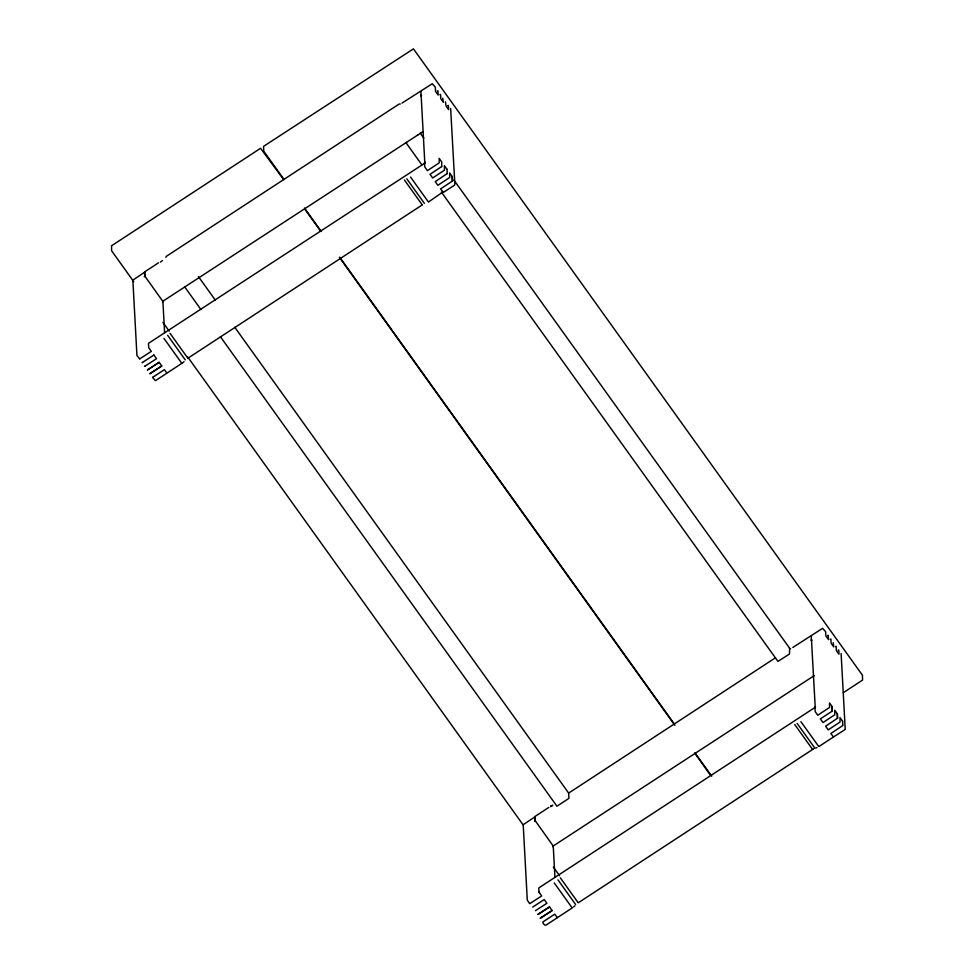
<?xml version="1.0" encoding="UTF-8"?>
<svg xmlns="http://www.w3.org/2000/svg" width="974" height="974" viewBox="0 0 974 974"><rect width="100%" height="100%" fill="white"/><g stroke="black" fill="none" stroke-linecap="round" stroke-linejoin="round"><path stroke-width="1.46" d="M158.506 262.81L144.566 271.941L144.773 275.995L162.768 301.307L162.573 302.281M420.914 95.428L421.267 96.085L421.511 95.184M424.895 163.06L425.139 162.195M548.849 807.397L534.909 816.516L535.116 820.583L553.208 846.016L552.928 846.856M811.257 640.003L811.622 640.661L811.853 639.76M811.512 640.356L815.25 707.684L815.481 706.771M424.908 163.096L148.425 343.372L148.754 347.742L151.323 351.383L139.866 358.773M530.063 903.446L541.666 895.958L538.999 892.087L538.78 887.947L815.068 707.404M557.335 917.605L554.73 914.172L543.322 921.635C541.617 921.952 544.551 925.811 545.964 925.178L572.249 907.89M818.866 746.547L833.452 737.001L830.846 733.519L842.632 725.654M441.721 166.627L441.733 161.94L439.164 158.348L439.225 162.853L427.391 170.669L424.774 166.858L424.53 162.585M447.236 173.628L446.981 169.257M454.529 185.145L443.56 192.292L440.504 188.944L452.326 181.14L452.216 176.562M837.433 718.41L837.323 713.832M417.931 134.85L417.359 135.398M452.496 180.872L452.265 176.635L449.647 172.97L449.708 177.487L437.886 185.291L435.256 181.639L447.188 173.567M837.482 718.24L825.611 726.214L828.229 729.867L840.051 722.063L839.99 717.546L842.607 721.21M837.603 718.13L837.372 713.893L834.742 710.241L834.815 714.746L822.981 722.55L820.364 718.897L831.918 711.324L832.076 706.515M832.064 711.215L832.125 706.576L829.507 702.924L829.568 707.441L817.746 715.245L815.165 711.544L814.885 707.173M574.928 905.759L573.528 906.977M184.062 361.671L182.552 362.864M441.672 166.566L430.021 174.322L432.639 177.974L444.461 170.17L444.4 165.653L447.029 169.318M551.077 805.912L552.782 805.157M160.418 262.116L162.439 260.582M550.675 806.192L552.088 805.802L550.773 806.691M422.692 131.807L162.768 301.307M153.941 355.035L142.338 362.523M149.874 373.699L161.806 366.005L159.139 362.291L147.573 369.84M159.188 362.352L147.476 369.974M161.757 365.944L150.057 373.566M187.945 358.201L422.339 204.844M181.895 363.314L155.463 380.676L152.492 377.352M428.523 201.971L442.756 192.097M220.404 336.712L556.945 806.229L568.938 798.351L568.658 793.092L775.499 657.767M814.313 675.554L553.208 846.016M843.362 692.66L862.587 680.059L862.44 675.226L413.439 48.858L263.589 146.331L263.759 151.201L284.116 179.606M535.457 910.666L546.901 903.275L544.235 899.55L532.681 907.098M537.916 914.416L549.482 906.867L552.148 910.58L540.156 918.263M538.123 914.391L549.531 906.928M552.1 910.52L540.546 918.08M578.3 902.776L812.693 749.42M844.872 729.721L833.537 736.916M437.314 90.959L437.923 90.789L438.154 95.038L435.536 91.373L435.305 87.136L432.249 83.752L401.921 103.134M439.931 94.612L440.54 94.454L440.772 98.691L443.401 102.343L442.707 98.179M447.797 105.594L448.405 105.423L448.637 109.66L446.019 106.008L445.483 101.771M406.56 142.46L405.939 142.642M142.533 362.498L142.228 362.669M144.956 366.187L156.558 358.688L153.892 354.974M145.15 366.151L144.493 366.261M827.656 635.535L828.265 635.365L828.497 639.614L825.879 635.949L825.648 631.712L822.604 628.327L792.824 647.466M830.274 639.2L830.895 639.029L831.126 643.266L833.744 646.919L833.196 642.682M835.522 646.505L836.13 646.334L836.362 650.583L838.979 654.236L838.76 649.999L838.139 650.169M813.12 749.152L814.008 748.653M789.464 648.623L790.608 648.635M144.225 276.579L145.187 276.689M534.568 821.155L535.542 821.265M144.809 272.148L132.854 280.11L136.944 355.559L139.757 358.931M152.869 377.218L164.423 369.67L166.676 372.811M816.967 747.606L815.762 748.081M405.963 142.679L421.912 164.91M529.673 903.629L527.287 900.134L523.208 824.686L535.164 816.723M144.7 272.038L144.822 276.178M400.265 104.048L399.109 104.048L166.31 256.369L165.884 257.392M535.116 816.687L535.176 820.753M811.379 636.192L811.257 640.149M421.036 91.617L420.902 95.574M420.305 133.207L423.848 138.15M453.969 180.141L789.634 648.234L789.5 654.017L777.946 661.407L441.392 192.085M410.553 177.061L428.158 201.642M800.896 721.637L818.513 746.218M406.791 178.814L424.408 203.396M797.134 723.39L814.751 747.971M404.368 179.947L421.986 204.528M794.723 724.522L812.328 749.103M304.485 208.022L321.298 231.483M339.889 257.416L674.532 724.291M694.9 752.695L711.714 776.156M283.531 179.423L260.582 148.292L111.56 245.765L111.584 250.756L133.718 281.632M304.777 209.057L320.714 231.288M339.305 257.233L674.836 725.338M695.192 753.742L710.387 775.121M198.428 276.579L215.254 300.053M234.746 327.24L568.658 793.092M200.924 309.525L184.938 287.233M162.938 322.394L169.135 331.038M187.726 356.971L523.257 825.075M553.354 867.067L559.551 875.711M170 333.291L187.617 357.86M560.342 877.866L577.959 902.435M167.625 335.287L185.243 359.856M557.968 879.863L575.585 904.444M163.949 338.404L181.566 362.985M554.291 882.98L571.908 907.561M539.413 892.805L538.987 892.014M450.645 108.516L454.858 184.439M841.11 653.444L845.201 729.015M842.571 721.137L842.839 725.447M553.256 846.26L554.949 877.513M421.17 95.781L424.798 162.792M162.914 301.684L164.606 332.938"/></g></svg>
